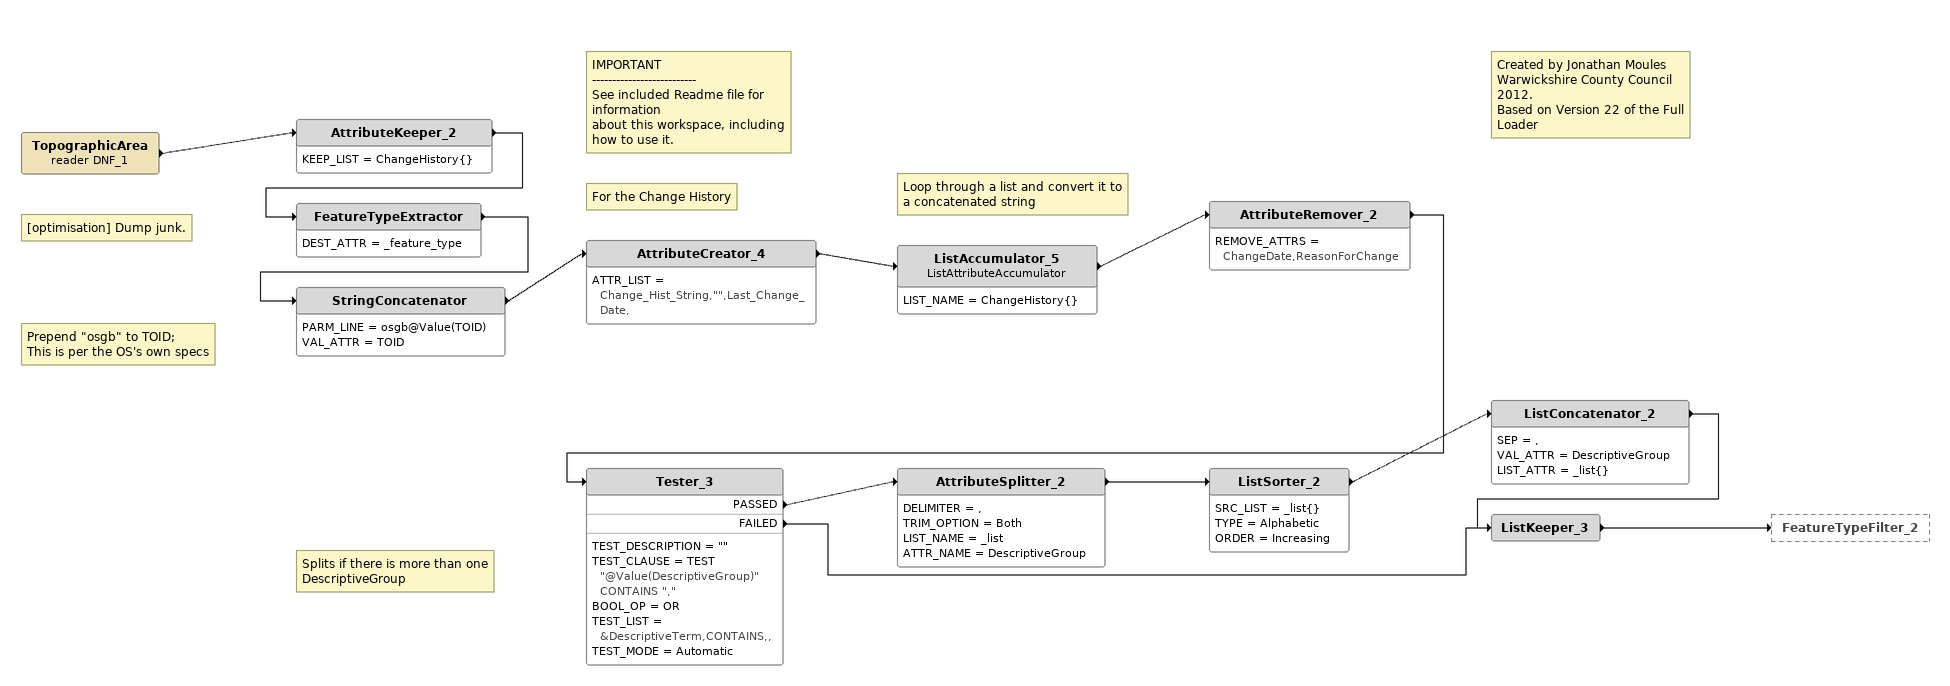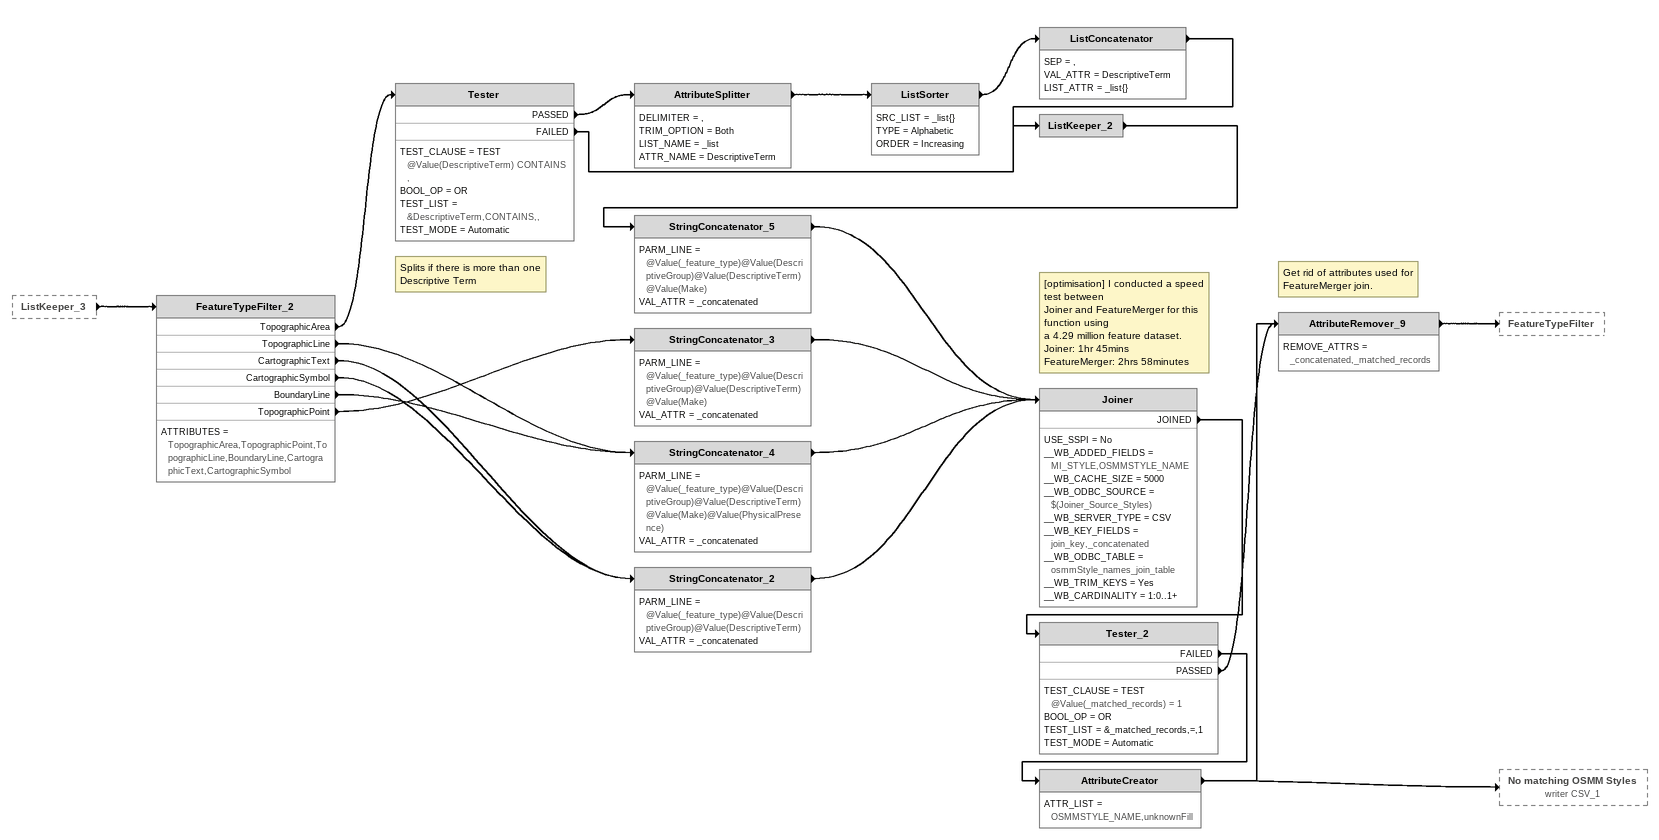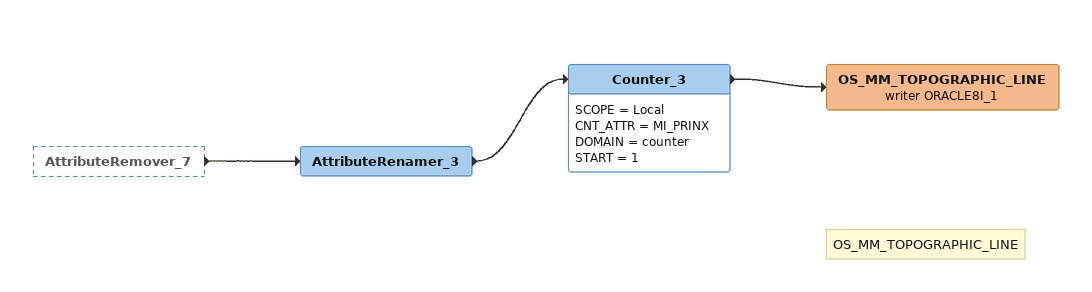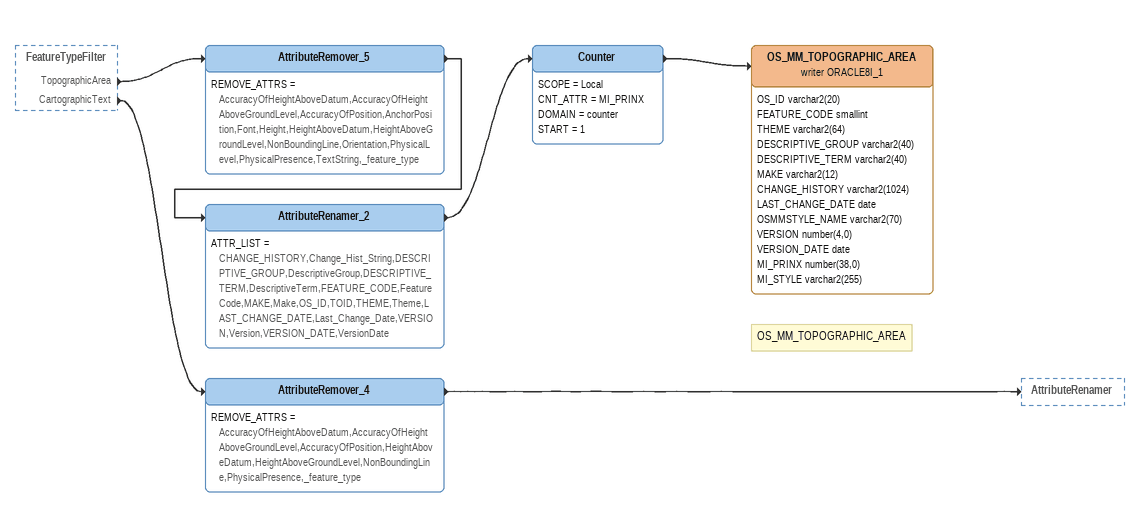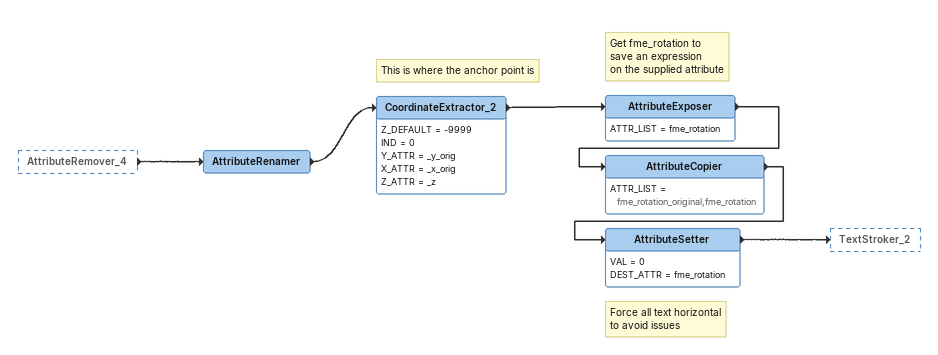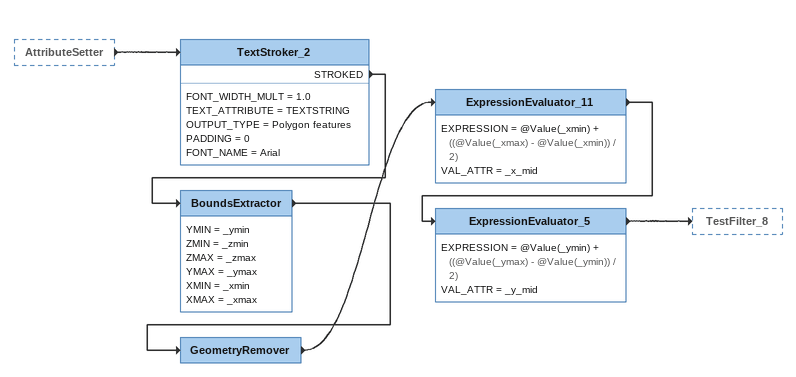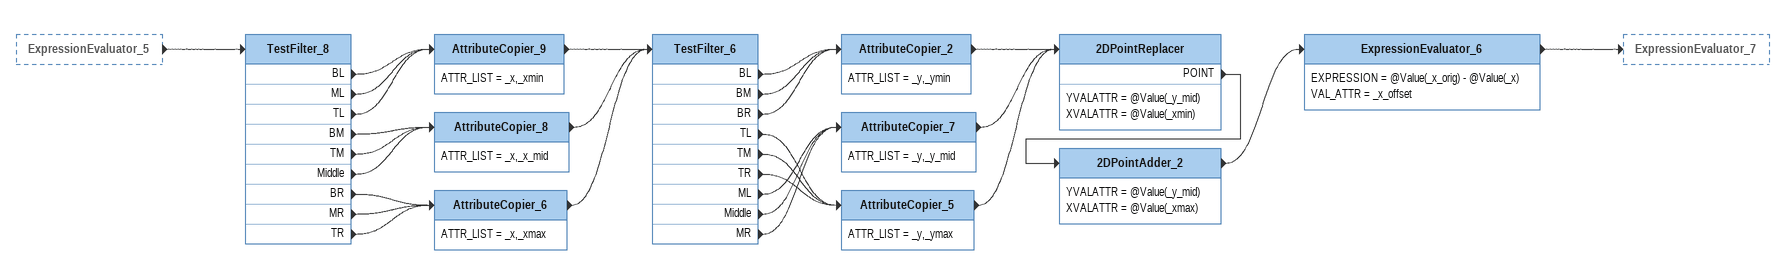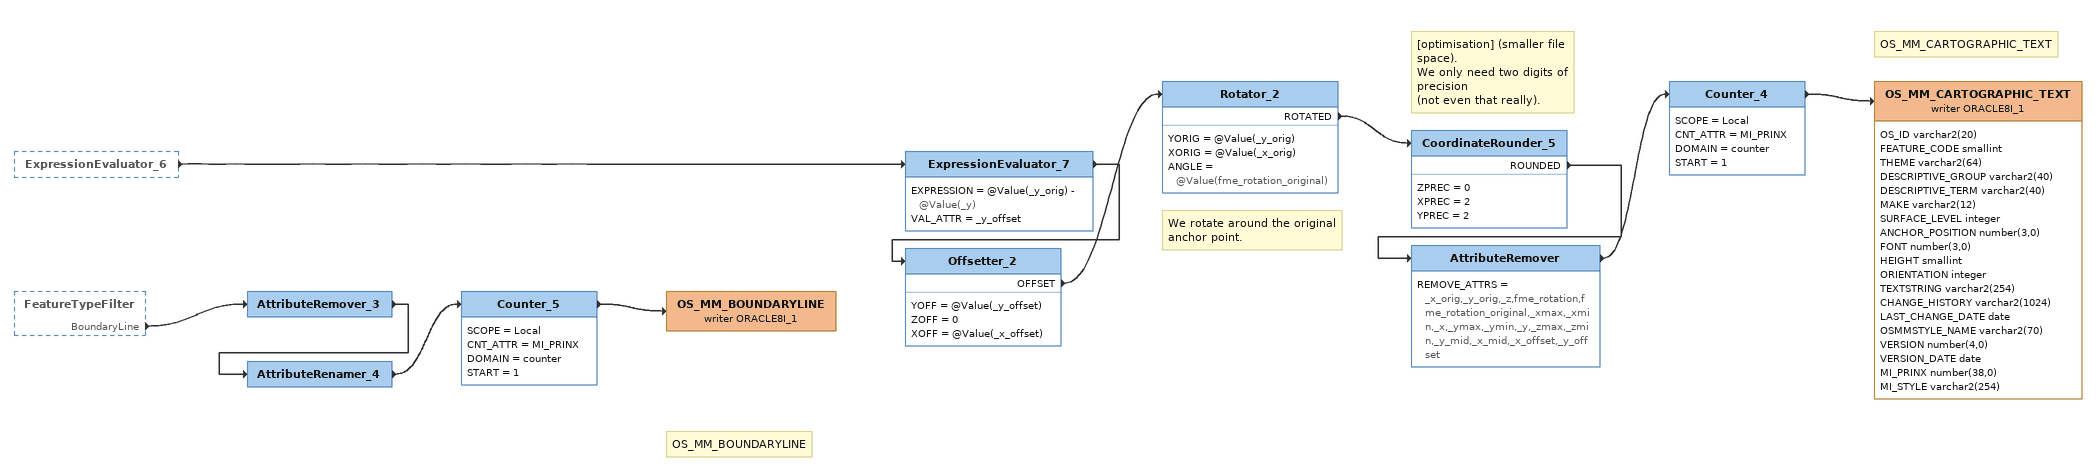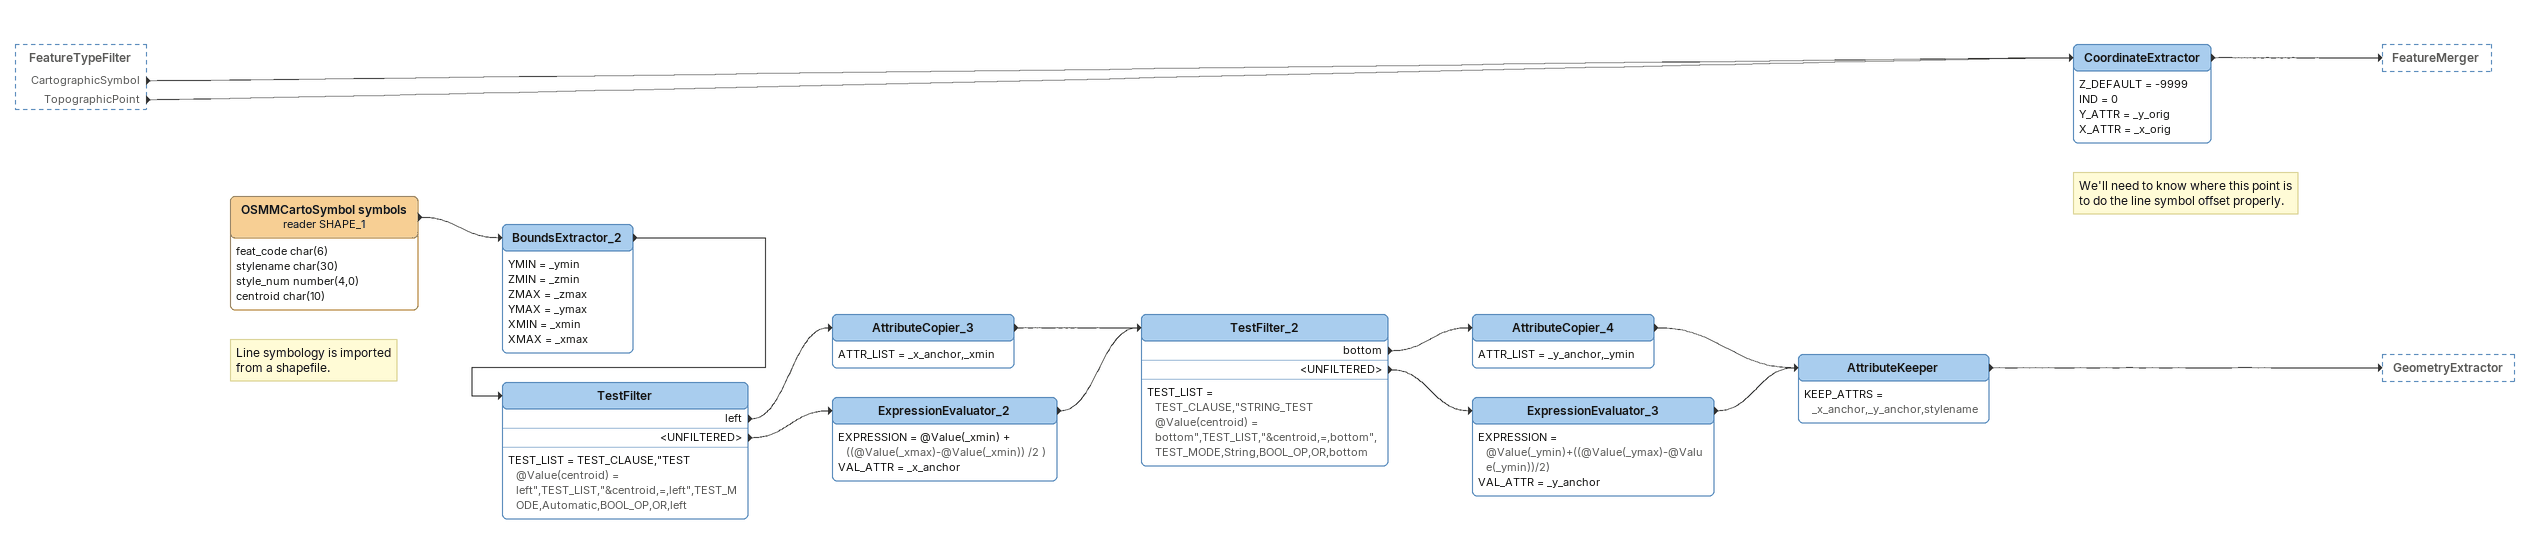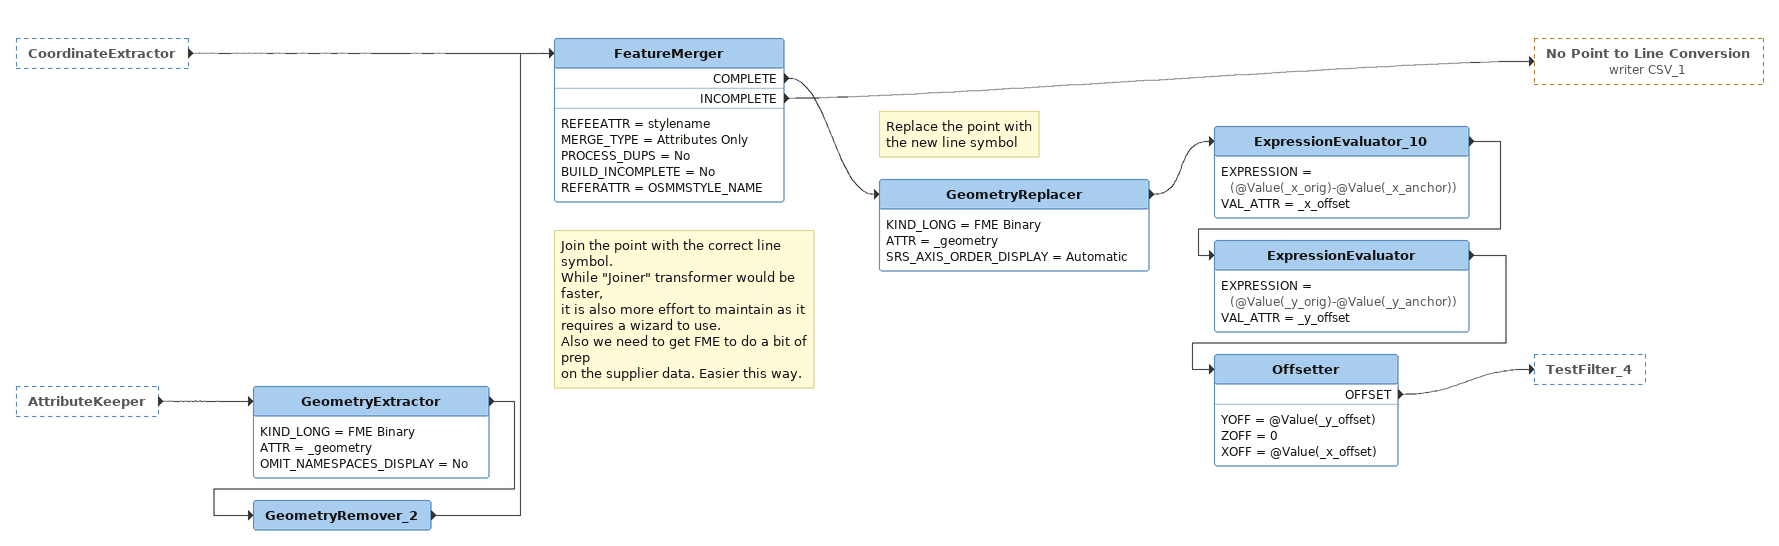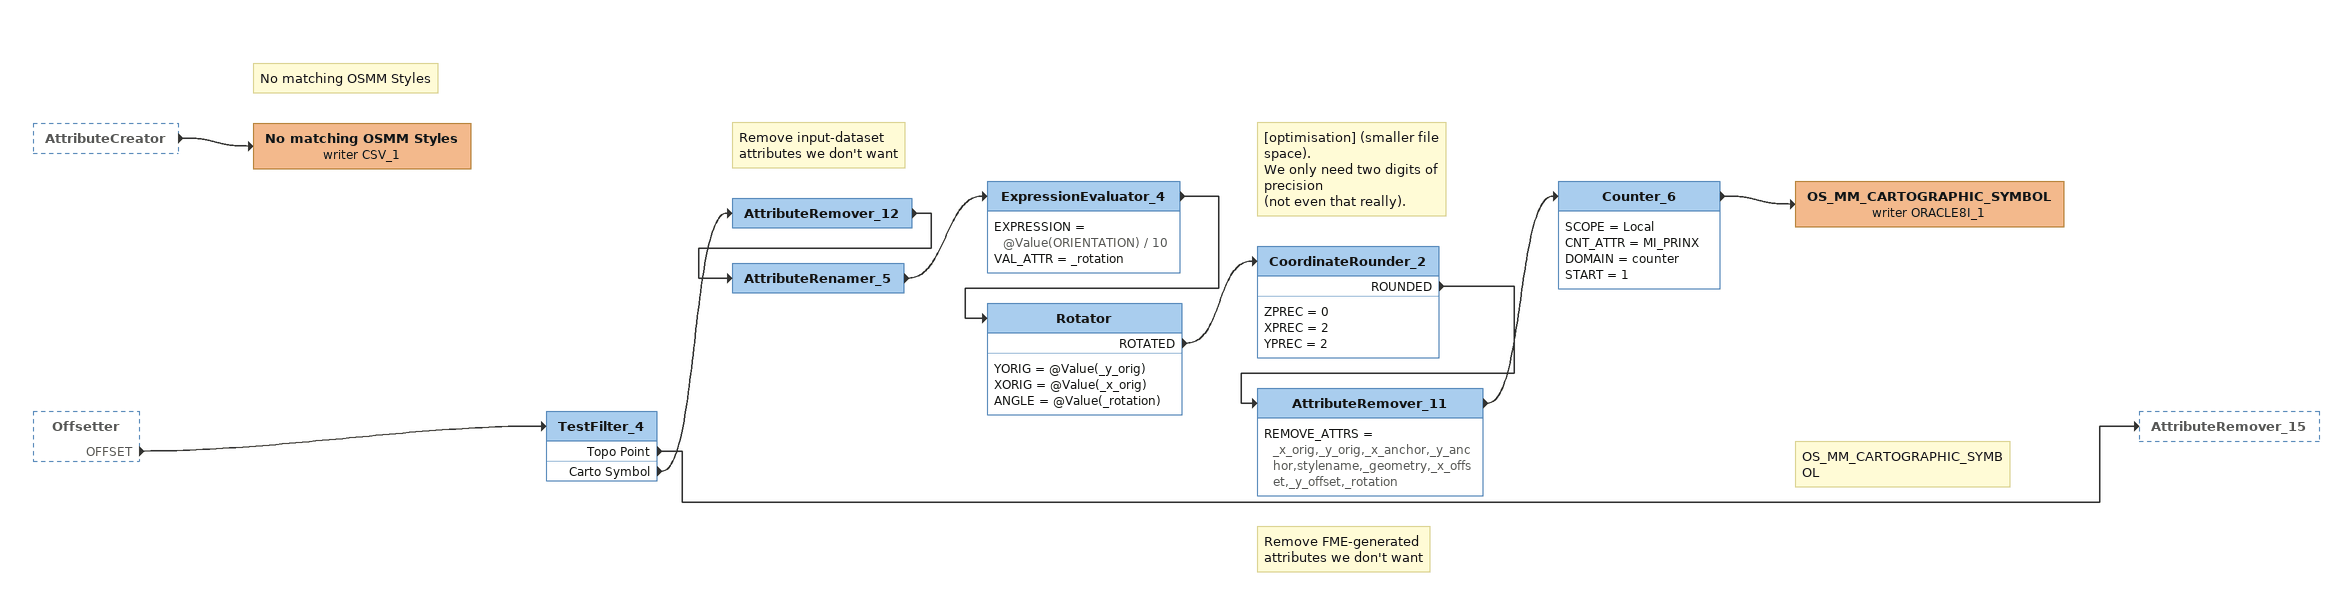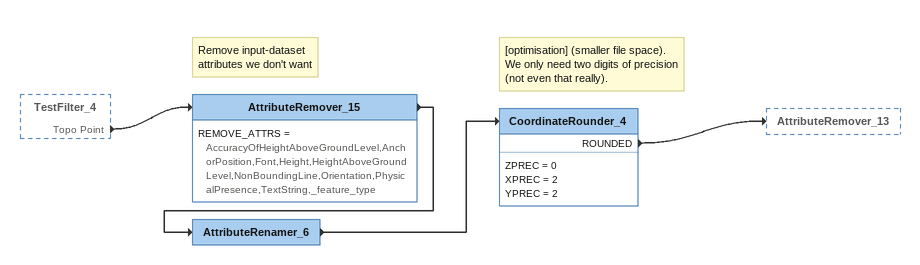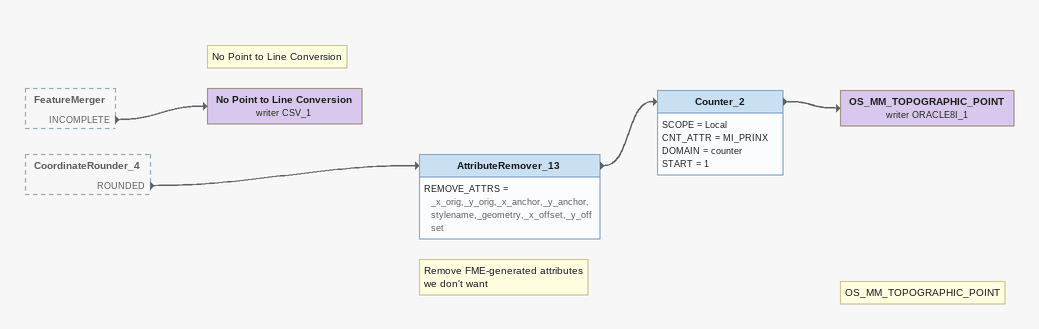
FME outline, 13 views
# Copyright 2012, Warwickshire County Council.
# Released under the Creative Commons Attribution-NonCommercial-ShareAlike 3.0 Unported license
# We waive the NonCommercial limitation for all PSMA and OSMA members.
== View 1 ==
TopographicArea (reader DNF_1)
    -> AttributeKeeper_2
Note: [optimisation] Dump junk.
AttributeKeeper_2
    KEEP_LIST = ChangeHistory{}
    -> FeatureTypeExtractor
FeatureTypeExtractor
    DEST_ATTR = _feature_type
    -> StringConcatenator
Note: Prepend "osgb" to TOID; / This is per the OS's own specs
StringConcatenator
    PARM_LINE = osgb@Value(TOID)
    VAL_ATTR = TOID
    -> AttributeCreator_4
Note: IMPORTANT / -------------------------- / See included Readme file for information / about this workspace, including how to use it.
Note: For the Change History
AttributeCreator_4
    ATTR_LIST = Change_Hist_String,"",Last_Change_Date,
    -> ListAccumulator_5
Note: Loop through a list and convert it to a concatenated string
ListAccumulator_5: ListAttributeAccumulator
    LIST_NAME = ChangeHistory{}
    -> AttributeRemover_2
Note: Created by Jonathan Moules / Warwickshire County Council / 2012. / Based on Version 22 of the Full Loader
AttributeRemover_2
    REMOVE_ATTRS = ChangeDate,ReasonForChange
    -> Tester_3
Note: Splits if there is more than one DescriptiveGroup
Tester_3
    TEST_DESCRIPTION = ""
    TEST_CLAUSE = TEST "@Value(DescriptiveGroup)" CONTAINS ","
    BOOL_OP = OR
    TEST_LIST = &DescriptiveTerm,CONTAINS,,
    TEST_MODE = Automatic
    PASSED -> AttributeSplitter_2
    FAILED -> ListKeeper_3
AttributeSplitter_2
    DELIMITER = ,
    TRIM_OPTION = Both
    LIST_NAME = _list
    ATTR_NAME = DescriptiveGroup
    -> ListSorter_2
ListSorter_2
    SRC_LIST = _list{}
    TYPE = Alphabetic
    ORDER = Increasing
    -> ListConcatenator_2
ListConcatenator_2
    SEP = ,
    VAL_ATTR = DescriptiveGroup
    LIST_ATTR = _list{}
    -> ListKeeper_3
ListKeeper_3
    -> FeatureTypeFilter_2

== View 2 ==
ListKeeper_3 [outside]
    -> FeatureTypeFilter_2
FeatureTypeFilter_2
    ATTRIBUTES = TopographicArea,TopographicPoint,TopographicLine,BoundaryLine,CartographicText,CartographicSymbol
    TopographicArea -> Tester
    TopographicLine -> StringConcatenator_4
    CartographicText -> StringConcatenator_2
    CartographicSymbol -> StringConcatenator_2
    BoundaryLine -> StringConcatenator_4
    TopographicPoint -> StringConcatenator_3
Note: Splits if there is more than one Descriptive Term
Tester
    TEST_CLAUSE = TEST @Value(DescriptiveTerm) CONTAINS ,
    BOOL_OP = OR
    TEST_LIST = &DescriptiveTerm,CONTAINS,,
    TEST_MODE = Automatic
    PASSED -> AttributeSplitter
    FAILED -> ListKeeper_2
AttributeSplitter
    DELIMITER = ,
    TRIM_OPTION = Both
    LIST_NAME = _list
    ATTR_NAME = DescriptiveTerm
    -> ListSorter
ListSorter
    SRC_LIST = _list{}
    TYPE = Alphabetic
    ORDER = Increasing
    -> ListConcatenator
ListConcatenator
    SEP = ,
    VAL_ATTR = DescriptiveTerm
    LIST_ATTR = _list{}
    -> ListKeeper_2
ListKeeper_2
    -> StringConcatenator_5
StringConcatenator_5
    PARM_LINE = @Value(_feature_type)@Value(DescriptiveGroup)@Value(DescriptiveTerm)@Value(Make)
    VAL_ATTR = _concatenated
    -> Joiner
StringConcatenator_3
    PARM_LINE = @Value(_feature_type)@Value(DescriptiveGroup)@Value(DescriptiveTerm)@Value(Make)
    VAL_ATTR = _concatenated
    -> Joiner
StringConcatenator_4
    PARM_LINE = @Value(_feature_type)@Value(DescriptiveGroup)@Value(DescriptiveTerm)@Value(Make)@Value(PhysicalPresence)
    VAL_ATTR = _concatenated
    -> Joiner
StringConcatenator_2
    PARM_LINE = @Value(_feature_type)@Value(DescriptiveGroup)@Value(DescriptiveTerm)
    VAL_ATTR = _concatenated
    -> Joiner
Note: [optimisation] I conducted a speed test between / Joiner and FeatureMerger for this function using / a 4.29 million feature dataset. / Joiner: 1hr 45mins / FeatureMerger: 2hrs 58minutes
Joiner
    USE_SSPI = No
    __WB_ADDED_FIELDS = MI_STYLE,OSMMSTYLE_NAME
    __WB_CACHE_SIZE = 5000
    __WB_ODBC_SOURCE = $(Joiner_Source_Styles)
    __WB_SERVER_TYPE = CSV
    __WB_KEY_FIELDS = join_key,_concatenated
    __WB_ODBC_TABLE = osmmStyle_names_join_table
    __WB_TRIM_KEYS = Yes
    __WB_CARDINALITY = 1:0..1+
    JOINED -> Tester_2
Tester_2
    TEST_CLAUSE = TEST @Value(_matched_records) = 1
    BOOL_OP = OR
    TEST_LIST = &_matched_records,=,1
    TEST_MODE = Automatic
    FAILED -> AttributeCreator
    PASSED -> AttributeRemover_9
AttributeCreator
    ATTR_LIST = OSMMSTYLE_NAME,unknownFill
    -> No matching OSMM Styles (writer CSV_1)
    -> AttributeRemover_9
Note: Get rid of attributes used for / FeatureMerger join.
AttributeRemover_9
    REMOVE_ATTRS = _concatenated,_matched_records
    -> FeatureTypeFilter

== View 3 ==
AttributeRemover_7 [outside]
    -> AttributeRenamer_3
AttributeRenamer_3
    -> Counter_3
Counter_3
    SCOPE = Local
    CNT_ATTR = MI_PRINX
    DOMAIN = counter
    START = 1
    -> OS_MM_TOPOGRAPHIC_LINE (writer ORACLE8I_1)
Note: OS_MM_TOPOGRAPHIC_LINE
OS_MM_TOPOGRAPHIC_LINE (writer ORACLE8I_1)

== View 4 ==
FeatureTypeFilter [outside]
    TopographicArea -> AttributeRemover_5
    CartographicText -> AttributeRemover_4
AttributeRemover_5
    REMOVE_ATTRS = AccuracyOfHeightAboveDatum,AccuracyOfHeightAboveGroundLevel,AccuracyOfPosition,AnchorPosition,Font,Height,HeightAboveDatum,HeightAboveGroundLevel,NonBoundingLine,Orientation,PhysicalLevel,PhysicalPresence,TextString,_feature_type
    -> AttributeRenamer_2
AttributeRenamer_2
    ATTR_LIST = CHANGE_HISTORY,Change_Hist_String,DESCRIPTIVE_GROUP,DescriptiveGroup,DESCRIPTIVE_TERM,DescriptiveTerm,FEATURE_CODE,FeatureCode,MAKE,Make,OS_ID,TOID,THEME,Theme,LAST_CHANGE_DATE,Last_Change_Date,VERSION,Version,VERSION_DATE,VersionDate
    -> Counter
Counter
    SCOPE = Local
    CNT_ATTR = MI_PRINX
    DOMAIN = counter
    START = 1
    -> OS_MM_TOPOGRAPHIC_AREA (writer ORACLE8I_1)
Note: OS_MM_TOPOGRAPHIC_AREA
OS_MM_TOPOGRAPHIC_AREA (writer ORACLE8I_1)
    attributes: OS_ID varchar2(20), FEATURE_CODE smallint, THEME varchar2(64), DESCRIPTIVE_GROUP varchar2(40), DESCRIPTIVE_TERM varchar2(40), MAKE varchar2(12), CHANGE_HISTORY varchar2(1024), LAST_CHANGE_DATE date, OSMMSTYLE_NAME varchar2(70), VERSION number(4,0), VERSION_DATE date, MI_PRINX number(38,0), MI_STYLE varchar2(255)
AttributeRemover_4
    REMOVE_ATTRS = AccuracyOfHeightAboveDatum,AccuracyOfHeightAboveGroundLevel,AccuracyOfPosition,HeightAboveDatum,HeightAboveGroundLevel,NonBoundingLine,PhysicalPresence,_feature_type
    -> AttributeRenamer

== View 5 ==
AttributeRemover_4 [outside]
    -> AttributeRenamer
AttributeRenamer
    -> CoordinateExtractor_2
Note: This is where the anchor point is
CoordinateExtractor_2
    Z_DEFAULT = -9999
    IND = 0
    Y_ATTR = _y_orig
    X_ATTR = _x_orig
    Z_ATTR = _z
    -> AttributeExposer
Note: Get fme_rotation to / save an expression / on the supplied attribute
AttributeExposer
    ATTR_LIST = fme_rotation
    -> AttributeCopier
AttributeCopier
    ATTR_LIST = fme_rotation_original,fme_rotation
    -> AttributeSetter
Note: Force all text horizontal / to avoid issues
AttributeSetter
    VAL = 0
    DEST_ATTR = fme_rotation
    -> TextStroker_2

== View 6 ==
AttributeSetter [outside]
    -> TextStroker_2
TextStroker_2
    FONT_WIDTH_MULT = 1.0
    TEXT_ATTRIBUTE = TEXTSTRING
    OUTPUT_TYPE = Polygon features
    PADDING = 0
    FONT_NAME = Arial
    STROKED -> BoundsExtractor
BoundsExtractor
    YMIN = _ymin
    ZMIN = _zmin
    ZMAX = _zmax
    YMAX = _ymax
    XMIN = _xmin
    XMAX = _xmax
    -> GeometryRemover
GeometryRemover
    -> ExpressionEvaluator_11
ExpressionEvaluator_11
    EXPRESSION = @Value(_xmin) + ((@Value(_xmax) - @Value(_xmin)) / 2)
    VAL_ATTR = _x_mid
    -> ExpressionEvaluator_5
ExpressionEvaluator_5
    EXPRESSION = @Value(_ymin) + ((@Value(_ymax) - @Value(_ymin)) / 2)
    VAL_ATTR = _y_mid
    -> TestFilter_8

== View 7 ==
ExpressionEvaluator_5 [outside]
    -> TestFilter_8
TestFilter_8
    BL -> AttributeCopier_9
    ML -> AttributeCopier_9
    TL -> AttributeCopier_9
    BM -> AttributeCopier_8
    TM -> AttributeCopier_8
    Middle -> AttributeCopier_8
    BR -> AttributeCopier_6
    MR -> AttributeCopier_6
    TR -> AttributeCopier_6
AttributeCopier_9
    ATTR_LIST = _x,_xmin
    -> TestFilter_6
AttributeCopier_8
    ATTR_LIST = _x,_x_mid
    -> TestFilter_6
AttributeCopier_6
    ATTR_LIST = _x,_xmax
    -> TestFilter_6
TestFilter_6
    BL -> AttributeCopier_2
    BM -> AttributeCopier_2
    BR -> AttributeCopier_2
    TL -> AttributeCopier_5
    TM -> AttributeCopier_5
    TR -> AttributeCopier_5
    ML -> AttributeCopier_7
    Middle -> AttributeCopier_7
    MR -> AttributeCopier_7
AttributeCopier_2
    ATTR_LIST = _y,_ymin
    -> 2DPointReplacer
AttributeCopier_7
    ATTR_LIST = _y,_y_mid
    -> 2DPointReplacer
AttributeCopier_5
    ATTR_LIST = _y,_ymax
    -> 2DPointReplacer
2DPointReplacer
    YVALATTR = @Value(_y_mid)
    XVALATTR = @Value(_xmin)
    POINT -> 2DPointAdder_2
2DPointAdder_2
    YVALATTR = @Value(_y_mid)
    XVALATTR = @Value(_xmax)
    -> ExpressionEvaluator_6
ExpressionEvaluator_6
    EXPRESSION = @Value(_x_orig) - @Value(_x)
    VAL_ATTR = _x_offset
    -> ExpressionEvaluator_7

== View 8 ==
ExpressionEvaluator_6 [outside]
    -> ExpressionEvaluator_7
FeatureTypeFilter [outside]
    BoundaryLine -> AttributeRemover_3
ExpressionEvaluator_7
    EXPRESSION = @Value(_y_orig) - @Value(_y)
    VAL_ATTR = _y_offset
    -> Offsetter_2
Offsetter_2
    YOFF = @Value(_y_offset)
    ZOFF = 0
    XOFF = @Value(_x_offset)
    OFFSET -> Rotator_2
Note: We rotate around the original / anchor point.
Rotator_2
    YORIG = @Value(_y_orig)
    XORIG = @Value(_x_orig)
    ANGLE = @Value(fme_rotation_original)
    ROTATED -> CoordinateRounder_5
Note: [optimisation] (smaller file space). / We only need two digits of precision / (not even that really).
CoordinateRounder_5
    ZPREC = 0
    XPREC = 2
    YPREC = 2
    ROUNDED -> AttributeRemover
AttributeRemover
    REMOVE_ATTRS = _x_orig,_y_orig,_z,fme_rotation,fme_rotation_original,_xmax,_xmin,_x,_ymax,_ymin,_y,_zmax,_zmin,_y_mid,_x_mid,_x_offset,_y_offset
    -> Counter_4
Counter_4
    SCOPE = Local
    CNT_ATTR = MI_PRINX
    DOMAIN = counter
    START = 1
    -> OS_MM_CARTOGRAPHIC_TEXT (writer ORACLE8I_1)
Note: OS_MM_CARTOGRAPHIC_TEXT
OS_MM_CARTOGRAPHIC_TEXT (writer ORACLE8I_1)
    attributes: OS_ID varchar2(20), FEATURE_CODE smallint, THEME varchar2(64), DESCRIPTIVE_GROUP varchar2(40), DESCRIPTIVE_TERM varchar2(40), MAKE varchar2(12), SURFACE_LEVEL integer, ANCHOR_POSITION number(3,0), FONT number(3,0), HEIGHT smallint, ORIENTATION integer, TEXTSTRING varchar2(254), CHANGE_HISTORY varchar2(1024), LAST_CHANGE_DATE date, OSMMSTYLE_NAME varchar2(70), VERSION number(4,0), VERSION_DATE date, MI_PRINX number(38,0), MI_STYLE varchar2(254)
AttributeRemover_3
    -> AttributeRenamer_4
AttributeRenamer_4
    -> Counter_5
Counter_5
    SCOPE = Local
    CNT_ATTR = MI_PRINX
    DOMAIN = counter
    START = 1
    -> OS_MM_BOUNDARYLINE (writer ORACLE8I_1)
Note: OS_MM_BOUNDARYLINE
OS_MM_BOUNDARYLINE (writer ORACLE8I_1)

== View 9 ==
FeatureTypeFilter [outside]
    CartographicSymbol -> CoordinateExtractor
    TopographicPoint -> CoordinateExtractor
Note: We'll need to know where this point is / to do the line symbol offset properly.
CoordinateExtractor
    Z_DEFAULT = -9999
    IND = 0
    Y_ATTR = _y_orig
    X_ATTR = _x_orig
    -> FeatureMerger
Note: Line symbology is imported / from a shapefile.
OSMMCartoSymbol symbols (reader SHAPE_1)
    attributes: feat_code char(6), stylename char(30), style_num number(4,0), centroid char(10)
    -> BoundsExtractor_2
BoundsExtractor_2
    YMIN = _ymin
    ZMIN = _zmin
    ZMAX = _zmax
    YMAX = _ymax
    XMIN = _xmin
    XMAX = _xmax
    -> TestFilter
TestFilter
    TEST_LIST = TEST_CLAUSE,"TEST @Value(centroid) = left",TEST_LIST,"&centroid,=,left",TEST_MODE,Automatic,BOOL_OP,OR,left
    left -> AttributeCopier_3
    <UNFILTERED> -> ExpressionEvaluator_2
AttributeCopier_3
    ATTR_LIST = _x_anchor,_xmin
    -> TestFilter_2
ExpressionEvaluator_2
    EXPRESSION = @Value(_xmin) + ((@Value(_xmax)-@Value(_xmin)) /2 )
    VAL_ATTR = _x_anchor
    -> TestFilter_2
TestFilter_2
    TEST_LIST = TEST_CLAUSE,"STRING_TEST @Value(centroid) = bottom",TEST_LIST,"&centroid,=,bottom",TEST_MODE,String,BOOL_OP,OR,bottom
    bottom -> AttributeCopier_4
    <UNFILTERED> -> ExpressionEvaluator_3
AttributeCopier_4
    ATTR_LIST = _y_anchor,_ymin
    -> AttributeKeeper
ExpressionEvaluator_3
    EXPRESSION = @Value(_ymin)+((@Value(_ymax)-@Value(_ymin))/2)
    VAL_ATTR = _y_anchor
    -> AttributeKeeper
AttributeKeeper
    KEEP_ATTRS = _x_anchor,_y_anchor,stylename
    -> GeometryExtractor

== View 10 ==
CoordinateExtractor [outside]
    -> FeatureMerger
AttributeKeeper [outside]
    -> GeometryExtractor
GeometryExtractor
    KIND_LONG = FME Binary
    ATTR = _geometry
    OMIT_NAMESPACES_DISPLAY = No
    -> GeometryRemover_2
GeometryRemover_2
    -> FeatureMerger
Note: Join the point with the correct line symbol. / While "Joiner" transformer would be faster, / it is also more effort to maintain as it / requires a wizard to use. / Also we need to get FME to do a bit of prep / on the supplier data. Easier this way.
FeatureMerger
    REFEEATTR = stylename
    MERGE_TYPE = Attributes Only
    PROCESS_DUPS = No
    BUILD_INCOMPLETE = No
    REFERATTR = OSMMSTYLE_NAME
    COMPLETE -> GeometryReplacer
    INCOMPLETE -> No Point to Line Conversion (writer CSV_1)
Note: Replace the point with / the new line symbol
GeometryReplacer
    KIND_LONG = FME Binary
    ATTR = _geometry
    SRS_AXIS_ORDER_DISPLAY = Automatic
    -> ExpressionEvaluator_10
ExpressionEvaluator_10
    EXPRESSION = (@Value(_x_orig)-@Value(_x_anchor))
    VAL_ATTR = _x_offset
    -> ExpressionEvaluator
ExpressionEvaluator
    EXPRESSION = (@Value(_y_orig)-@Value(_y_anchor))
    VAL_ATTR = _y_offset
    -> Offsetter
Offsetter
    YOFF = @Value(_y_offset)
    ZOFF = 0
    XOFF = @Value(_x_offset)
    OFFSET -> TestFilter_4

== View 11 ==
AttributeCreator [outside]
    -> No matching OSMM Styles (writer CSV_1)
Offsetter [outside]
    OFFSET -> TestFilter_4
Note: No matching OSMM Styles
No matching OSMM Styles (writer CSV_1)
TestFilter_4
    Topo Point -> AttributeRemover_15
    Carto Symbol -> AttributeRemover_12
Note: Remove input-dataset attributes we don't want
AttributeRemover_12
    -> AttributeRenamer_5
AttributeRenamer_5
    -> ExpressionEvaluator_4
ExpressionEvaluator_4
    EXPRESSION = @Value(ORIENTATION) / 10
    VAL_ATTR = _rotation
    -> Rotator
Rotator
    YORIG = @Value(_y_orig)
    XORIG = @Value(_x_orig)
    ANGLE = @Value(_rotation)
    ROTATED -> CoordinateRounder_2
Note: [optimisation] (smaller file space). / We only need two digits of precision / (not even that really).
CoordinateRounder_2
    ZPREC = 0
    XPREC = 2
    YPREC = 2
    ROUNDED -> AttributeRemover_11
Note: Remove FME-generated / attributes we don't want
AttributeRemover_11
    REMOVE_ATTRS = _x_orig,_y_orig,_x_anchor,_y_anchor,stylename,_geometry,_x_offset,_y_offset,_rotation
    -> Counter_6
Counter_6
    SCOPE = Local
    CNT_ATTR = MI_PRINX
    DOMAIN = counter
    START = 1
    -> OS_MM_CARTOGRAPHIC_SYMBOL (writer ORACLE8I_1)
Note: OS_MM_CARTOGRAPHIC_SYMBOL
OS_MM_CARTOGRAPHIC_SYMBOL (writer ORACLE8I_1)

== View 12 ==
TestFilter_4 [outside]
    Topo Point -> AttributeRemover_15
Note: Remove input-dataset / attributes we don't want
AttributeRemover_15
    REMOVE_ATTRS = AccuracyOfHeightAboveGroundLevel,AnchorPosition,Font,Height,HeightAboveGroundLevel,NonBoundingLine,Orientation,PhysicalPresence,TextString,_feature_type
    -> AttributeRenamer_6
AttributeRenamer_6
    -> CoordinateRounder_4
Note: [optimisation] (smaller file space). / We only need two digits of precision / (not even that really).
CoordinateRounder_4
    ZPREC = 0
    XPREC = 2
    YPREC = 2
    ROUNDED -> AttributeRemover_13

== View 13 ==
FeatureMerger [outside]
    INCOMPLETE -> No Point to Line Conversion (writer CSV_1)
CoordinateRounder_4 [outside]
    ROUNDED -> AttributeRemover_13
Note: Remove FME-generated attributes we don't want
AttributeRemover_13
    REMOVE_ATTRS = _x_orig,_y_orig,_x_anchor,_y_anchor,stylename,_geometry,_x_offset,_y_offset
    -> Counter_2
Counter_2
    SCOPE = Local
    CNT_ATTR = MI_PRINX
    DOMAIN = counter
    START = 1
    -> OS_MM_TOPOGRAPHIC_POINT (writer ORACLE8I_1)
Note: OS_MM_TOPOGRAPHIC_POINT
OS_MM_TOPOGRAPHIC_POINT (writer ORACLE8I_1)
Note: No Point to Line Conversion
No Point to Line Conversion (writer CSV_1)
